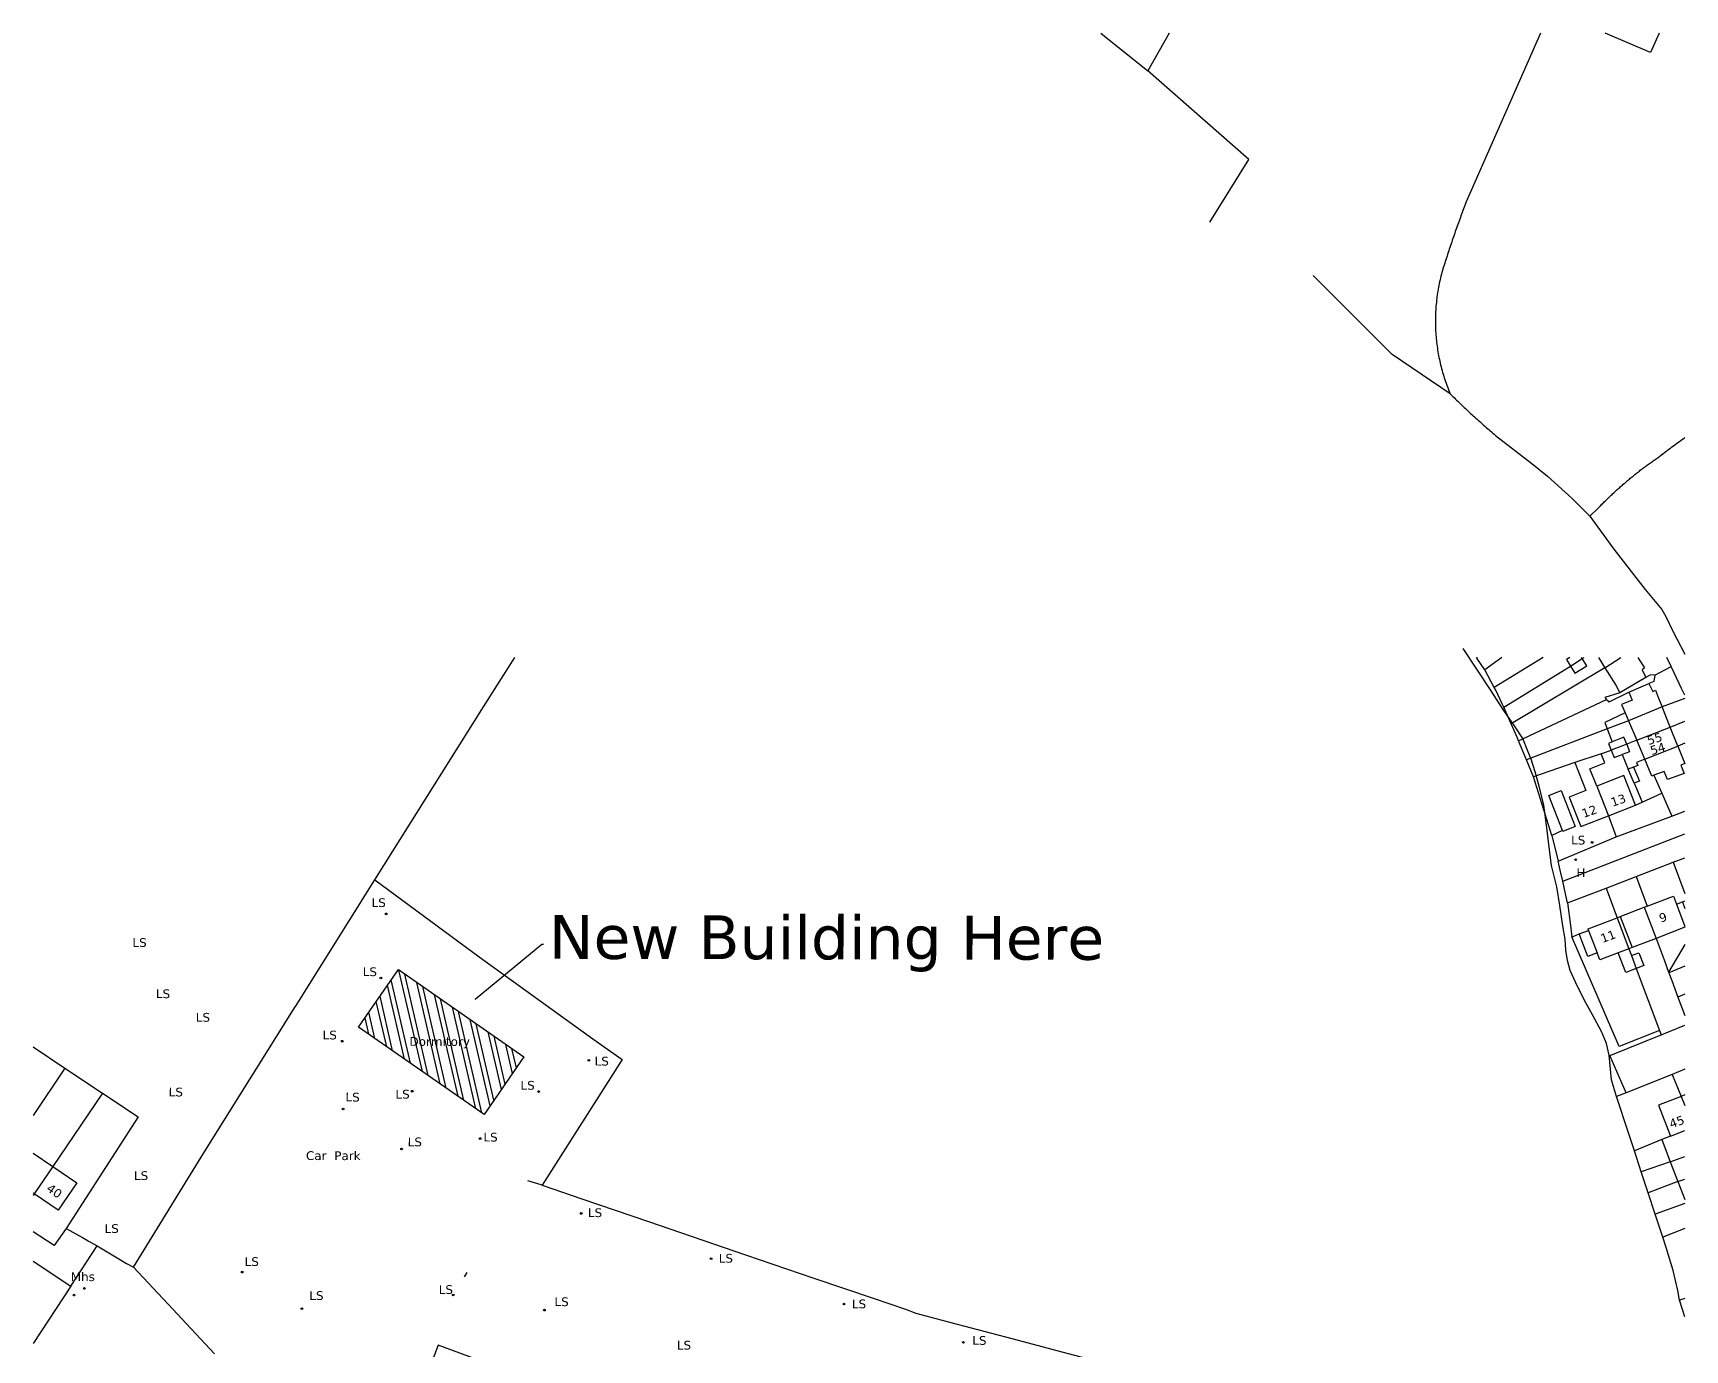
# Model space of a CAD drawing. Extents: x 556019 to 556397, y 658196 to 658809.
# Drawn here: x 556019 to 556397, y 658507.8 to 658809 of the extents above; entities that cross this region are included whole.
import ezdxf
from ezdxf import colors
from ezdxf.entities.mleader import LeaderData, LeaderLine
from ezdxf.math import Vec2, Vec3

# ---------------------------------------------------------------- set-up
doc = ezdxf.new("R2010")
doc.units = 0
doc.header["$LTSCALE"] = 12
doc.header["$MEASUREMENT"] = 0
doc.layers.get('0').update_dxf_attribs({"linetype": 'CONTINUOUS'})
for name, color, linetype in [('2_OS_BLD_INN_W', 1, 'CONTINUOUS'), ('2_OS_BLD_OTL_S', 1, 'CONTINUOUS'), ('2_OS_GEN_LIN_D', 3, 'CONTINUOUS'), ('2_OS_OTHER_SYM', 6, 'CONTINUOUS'), ('2_OS_PARISH', 7, 'CONTINUOUS'), ('2_OS_POLE_SYMB', 6, 'CONTINUOUS'), ('2_OS_ROADS_CTR', 1, 'CONTINUOUS'), ('2_OS_TEXT', 7, 'CONTINUOUS'), ('3_Land Registry Non OS Detail', 1, 'CONTINUOUS')]:
    doc.layers.add(name, color=color, linetype=linetype)
doc.styles.get("Standard").update_dxf_attribs({"font": 'verdana.ttf'})

# ---------------------------------------------------------------- blocks, each defined once
blk = doc.blocks.new('FMEBLOCK7')
at = {"layer": '2_OS_BLD_OTL_S', "flags": 128}
for points in [[(-2.26, 4.66), (2.26, 1.6)], [(-2.01, -4.66), (-2.26, -4.49)]]:
    blk.add_lwpolyline(points, dxfattribs=at)
blk = doc.blocks.new('13', base_point=(160450.170478, 242323.105036))
blk.add_circle((160450.170478, 242323.105036), 0.187958)

msp = doc.modelspace()

# ---------------------------------------------------------------- hatches: boundary and pattern name
at = {"layer": '3_Land Registry Non OS Detail', "linetype": 'Continuous'}
h = msp.add_hatch(dxfattribs=at)
h.set_pattern_fill('ANSI32', color=256, scale=8.9, angle=58)
h.paths.add_polyline_path([(556102.59, 658594.81), (556093.47, 658581.67), (556122.21, 658561.7), (556131.34, 658574.85)])
h.paths.add_polyline_path([(556104.48, 658576.2), (556119.71, 658576.17), (556119.72, 658580.02), (556104.48, 658580.05)], flags=24)

# ---------------------------------------------------------------- linework, layer by layer
at = {"layer": '2_OS_BLD_INN_W', "flags": 128}
for points in [[(556370.78, 658664.25), (556373.49, 658665.93)], [(556378.69, 658663.84), (556382.32, 658666.2)], [(556391.78, 658654.9), (556384.08, 658651.73)], [(556385.95, 658647.27), (556393.62, 658650.29)], [(556383.67, 658646.34), (556380.11, 658645.03)], [(556387.78, 658642.94), (556395.38, 658645.89)], [(556376.82, 658636.76), (556379.48, 658630)], [(556387.68, 658609.06), (556390.41, 658601.97)], [(556395.06, 658609.8), (556397, 658604.65)], [(556381.47, 658606.68), (556384.15, 658599.57)], [(556382.21, 658606.96), (556384.92, 658599.86)], [(556374.95, 658603.79), (556376.94, 658598.62)], [(556384.15, 658599.57), (556381.74, 658598.65)], [(556384.75, 658598.01), (556385.84, 658595.09)], [(556396.1, 658565.82), (556397, 658563.73)], [(556393.66, 658556.71), (556397, 658558.06)], [(556393.65, 658550.83), (556397, 658552.07)], [(556023.53, 658549.77), (556019.25, 658543.52)], [(556395.4, 658546.35), (556397, 658546.93)]]:
    msp.add_lwpolyline(points, dxfattribs=at)
at = {"layer": '2_OS_BLD_OTL_S', "flags": 128}
for points in [[(556370.67, 658666.2), (556369.87, 658665.71), (556370.78, 658664.25)], [(556370.78, 658664.25), (556371.8, 658662.59), (556374.51, 658664.28), (556373.49, 658665.93)], [(556370.78, 658664.25), (556373.49, 658665.93)], [(556373.49, 658665.93), (556373.32, 658666.2)], [(556377.21, 658666.2), (556378.69, 658663.84)], [(556378.69, 658663.84), (556382.32, 658666.2)], [(556386.24, 658666.2), (556386.46, 658665.85), (556387.74, 658663.84), (556387.19, 658663.4), (556388.06, 658661.62)], [(556378.69, 658663.84), (556381.19, 658659.85), (556382.1, 658658.15)], [(556388.06, 658661.62), (556383.79, 658659.12), (556382.1, 658658.15)], [(556384.16, 658658.24), (556384.92, 658656.45), (556382.51, 658655.44), (556383.3, 658653.56)], [(556384.16, 658658.24), (556387.54, 658659.71), (556388.74, 658660.23)], [(556388.74, 658660.23), (556389.62, 658658.43), (556390.26, 658658.7), (556390.98, 658656.92), (556391.78, 658654.9)], [(556391.78, 658654.9), (556384.08, 658651.73)], [(556393.62, 658650.29), (556391.78, 658654.9)], [(556383.3, 658653.56), (556384.08, 658651.73)], [(556384.08, 658651.73), (556385.95, 658647.27)], [(556385.95, 658647.27), (556393.62, 658650.29)], [(556395.38, 658645.89), (556393.62, 658650.29)], [(556380.38, 658646.88), (556379.49, 658646.5), (556380.11, 658645.03)], [(556383.67, 658646.34), (556380.11, 658645.03)], [(556383.67, 658646.34), (556382.98, 658647.98), (556380.38, 658646.88)], [(556383.67, 658646.34), (556384.28, 658644.61), (556382.63, 658643.98)], [(556387.78, 658642.94), (556385.95, 658647.27)], [(556377.8, 658644.19), (556371.79, 658642.19)], [(556376.82, 658636.76), (556375.24, 658640.76), (556378.63, 658642.1), (556377.8, 658644.19)], [(556380.11, 658645.03), (556380.83, 658643.32), (556382.63, 658643.98)], [(556387.78, 658642.94), (556395.38, 658645.89)], [(556389.88, 658639.25), (556389.41, 658639.07), (556387.78, 658642.94)], [(556395.38, 658645.89), (556396.44, 658643.24), (556396.96, 658641.93), (556396.04, 658641.54), (556396.78, 658639.69), (556393.04, 658638.29), (556392.22, 658640.13), (556389.88, 658639.25)], [(556371.79, 658642.19), (556374.32, 658635.77), (556370.52, 658634.27), (556373.18, 658627.51), (556379.48, 658630)], [(556385.66, 658632.44), (556383, 658639.19), (556376.82, 658636.76)], [(556385.21, 658641.11), (556383.99, 658640.66)], [(556385.39, 658637.45), (556383.99, 658640.66)], [(556385.21, 658641.11), (556386.59, 658637.89), (556385.39, 658637.45)], [(556368.99, 658626.6), (556365.87, 658634.67), (556368.67, 658635.75), (556371.85, 658627.51), (556369.06, 658626.43), (556368.99, 658626.6)], [(556376.82, 658636.76), (556379.48, 658630)], [(556379.48, 658630), (556385.66, 658632.44)], [(556382.21, 658606.96), (556387.68, 658609.06)], [(556387.68, 658609.06), (556388.36, 658609.32)], [(556387.68, 658609.06), (556390.41, 658601.97)], [(556388.36, 658609.32), (556394.36, 658611.62), (556395.06, 658609.8)], [(556395.06, 658609.8), (556396.41, 658610.32)], [(556396.41, 658610.32), (556397, 658608.78)], [(556374.95, 658603.79), (556374.82, 658604.13), (556381.47, 658606.68)], [(556381.47, 658606.68), (556382.21, 658606.96)], [(556381.47, 658606.68), (556384.15, 658599.57)], [(556372.82, 658602.97), (556374.95, 658603.79)], [(556376.94, 658598.62), (556374.8, 658597.8), (556372.82, 658602.97)], [(556390.41, 658601.97), (556384.92, 658599.86)], [(556397, 658604.49), (556390.41, 658601.97)], [(556381.74, 658598.65), (556377.54, 658597.04), (556376.94, 658598.62)], [(556385.84, 658595.09), (556383.46, 658594.18), (556381.74, 658598.65)], [(556384.92, 658599.86), (556384.15, 658599.57)], [(556384.15, 658599.57), (556384.75, 658598.01)], [(556384.75, 658598.01), (556386.45, 658598.66), (556387.57, 658595.76), (556385.84, 658595.09)], [(556384.75, 658598.01), (556385.84, 658595.09)], [(556396.1, 658565.82), (556390.91, 658563.8), (556393.66, 658556.71)], [(556397, 658566.17), (556396.1, 658565.82)], [(556396.1, 658565.82), (556397, 658563.73)], [(556393.66, 658556.71), (556391.67, 658555.94)], [(556391.67, 658555.94), (556393.65, 658550.83)], [(556393.66, 658556.71), (556397, 658558.06)], [(556393.65, 658550.83), (556397, 658552.07)], [(556023.53, 658549.77), (556029.01, 658546.07), (556024.76, 658539.79), (556019.25, 658543.52)], [(556023.53, 658549.77), (556019.25, 658543.52)], [(556393.65, 658550.83), (556395.4, 658546.35)], [(556395.4, 658546.35), (556397, 658546.93)], [(556395.4, 658546.35), (556397, 658542.23)]]:
    msp.add_lwpolyline(points, dxfattribs=at)
at = {"layer": '2_OS_GEN_LIN_D', "flags": 128}
for points in [[(556097.22, 658615.34), (556099.27, 658618.6), (556122.06, 658654.9), (556129.23, 658666.2)], [(556349.41, 658666.05), (556349.3, 658666.2)], [(556349.56, 658666.2), (556349.41, 658666.05)], [(556351.18, 658663.41), (556349.41, 658666.05)], [(556355.06, 658666.2), (556351.18, 658663.41)], [(556364.56, 658666.2), (556353.37, 658659.33)], [(556373.49, 658665.93), (556373.93, 658666.2)], [(556393.82, 658664.1), (556392.84, 658666.2)], [(556353.37, 658659.33), (556351.18, 658663.41)], [(556355.56, 658654.82), (556370.78, 658664.25)], [(556378.69, 658663.84), (556357.24, 658651)], [(556390.09, 658662.18), (556389.1, 658662.23), (556388.06, 658661.62)], [(556390.09, 658662.18), (556389.85, 658660.69), (556388.74, 658660.23)], [(556390.09, 658662.18), (556393.82, 658664.1)], [(556397, 658657.59), (556396.19, 658659.09), (556394.56, 658662.67), (556393.82, 658664.1)], [(556355.56, 658654.82), (556355.2, 658655.63), (556353.7, 658658.71), (556353.37, 658659.33)], [(556382.1, 658658.15), (556378.63, 658657.03), (556379.06, 658656.62)], [(556379.06, 658656.62), (556379.66, 658656.05), (556384.16, 658658.24)], [(556357.24, 658651), (556355.56, 658654.82)], [(556358.93, 658647.12), (556379.06, 658656.62)], [(556397, 658656.84), (556391.78, 658654.9)], [(556358.93, 658647.12), (556358.58, 658647.97), (556357.24, 658651)], [(556383.3, 658653.56), (556378.65, 658651.36), (556379.23, 658649.87)], [(556384.08, 658651.73), (556379.23, 658649.87)], [(556393.62, 658650.29), (556397, 658651.63)], [(556360.72, 658642.77), (556358.93, 658647.12)], [(556379.23, 658649.87), (556361.72, 658643.15), (556360.72, 658642.77)], [(556379.23, 658649.87), (556380.38, 658646.88)], [(556385.95, 658647.27), (556383.67, 658646.34)], [(556397, 658646.57), (556395.38, 658645.89)], [(556362.31, 658638.92), (556360.72, 658642.77)], [(556377.8, 658644.19), (556380.11, 658645.03)], [(556382.63, 658643.98), (556383.99, 658640.66)], [(556387.78, 658642.94), (556385.91, 658642.22), (556386.23, 658641.48), (556385.21, 658641.11)], [(556371.79, 658642.19), (556362.31, 658638.92)], [(556366.53, 658625.51), (556362.31, 658638.92)], [(556389.88, 658639.25), (556391.69, 658635.15)], [(556385.39, 658637.45), (556385.92, 658636.2), (556387.21, 658633.13)], [(556387.21, 658633.13), (556391.69, 658635.15)], [(556391.69, 658635.15), (556394, 658629.92)], [(556385.66, 658632.44), (556387.21, 658633.13)], [(556394, 658629.92), (556397, 658631.06)], [(556379.48, 658630), (556381.23, 658625.22)], [(556381.23, 658625.22), (556394, 658629.92)], [(556368.99, 658626.6), (556366.53, 658625.51)], [(556366.53, 658625.51), (556368, 658619.62)], [(556368, 658619.62), (556381.23, 658625.22)], [(556394.29, 658619.36), (556397, 658620.41)], [(556368.46, 658617.56), (556368, 658619.62)], [(556369.04, 658615.01), (556368.46, 658617.56)], [(556378.97, 658613.41), (556385.83, 658616.08)], [(556385.83, 658616.08), (556394.29, 658619.36)], [(556385.83, 658616.08), (556388.36, 658609.32)], [(556394.29, 658619.36), (556397, 658612.21)], [(556041.97, 658526.77), (556058.07, 658552.9), (556078.98, 658586.3), (556079.19, 658586.64), (556097.22, 658615.34)], [(556097.22, 658615.34), (556121.08, 658597.76), (556147.13, 658578.95), (556153.81, 658574.28), (556135.49, 658545.55)], [(556369.7, 658612.12), (556369.04, 658615.01)], [(556370.16, 658610.11), (556369.7, 658612.12)], [(556370.16, 658610.11), (556378.97, 658613.41)], [(556378.97, 658613.41), (556381.47, 658606.68)], [(556370.16, 658610.11), (556370.78, 658604.87), (556371.13, 658602.31)], [(556396.41, 658610.32), (556397, 658610.56)], [(556371.13, 658602.31), (556371.4, 658602.42), (556372.82, 658602.97)], [(556391.16, 658580.88), (556381.98, 658577.21), (556371.13, 658602.31)], [(556390.41, 658601.97), (556392.23, 658597.06), (556393.27, 658594.25)], [(556397, 658600.54), (556393.27, 658594.25)], [(556385.84, 658595.09), (556391.16, 658580.88)], [(556393.27, 658594.25), (556393.33, 658594.07)], [(556397, 658595.62), (556393.33, 658594.07)], [(556393.33, 658594.07), (556394, 658592.3), (556395.4, 658588.54)], [(556397, 658589.18), (556395.4, 658588.54)], [(556395.4, 658588.54), (556397, 658584.3)], [(556391.54, 658579.88), (556397, 658582.1)], [(556383.57, 658566.67), (556379.81, 658575.16), (556380.06, 658575.26), (556391.54, 658579.88)], [(556391.16, 658580.88), (556391.54, 658579.88)], [(556019, 658577.14), (556026.27, 658572.26)], [(556026.27, 658572.26), (556019, 658561.45)], [(556026.27, 658572.26), (556034.88, 658566.54)], [(556394.04, 658570.84), (556383.57, 658566.67)], [(556397, 658572.02), (556394.04, 658570.84)], [(556394.04, 658570.84), (556396.1, 658565.82)], [(556034.88, 658566.54), (556023.53, 658549.77)], [(556034.88, 658566.54), (556043.04, 658561.18), (556026.6, 658535.64)], [(556383.57, 658566.67), (556381.37, 658565.79)], [(556385.43, 658553.39), (556383.99, 658557.74), (556381.37, 658565.79)], [(556391.67, 658555.94), (556385.43, 658553.39)], [(556387, 658548.59), (556385.43, 658553.39)], [(556393.65, 658550.83), (556387, 658548.59)], [(556388.6, 658543.75), (556387, 658548.59)], [(556132.14, 658546.61), (556135.16, 658545.67), (556135.49, 658545.55)], [(556135.49, 658545.55), (556144.55, 658542.43), (556159.8, 658537.24), (556182.03, 658529.62), (556197.7, 658524.29), (556211.45, 658519.61), (556218.61, 658517.18), (556220.99, 658516.23), (556229, 658514.12), (556242.96, 658510.47), (556255.85, 658506.99), (556266.59, 658504.21), (556280.86, 658500.45), (556297.11, 658496.1), (556306.76, 658493.56)], [(556395.4, 658546.35), (556388.6, 658543.75)], [(556019.25, 658543.52), (556019, 658543.14)], [(556390.2, 658538.88), (556388.6, 658543.75)], [(556397, 658541.34), (556390.2, 658538.88)], [(556391.93, 658533.63), (556390.2, 658538.88)], [(556023.87, 658531.69), (556019, 658534.83)], [(556026.6, 658535.64), (556023.87, 658531.69)], [(556026.6, 658535.64), (556030.31, 658533.56)], [(556030.31, 658533.56), (556031.62, 658532.8)], [(556031.62, 658532.8), (556031.71, 658532.75), (556032.18, 658532.48), (556033.66, 658531.61)], [(556397, 658535.58), (556391.93, 658533.63)], [(556395.77, 658519.21), (556395.37, 658521.46), (556394.33, 658526.04), (556392.7, 658531.28), (556391.93, 658533.63)], [(556033.66, 658531.61), (556037.14, 658529.56)], [(556037.14, 658529.56), (556039, 658528.45)], [(556039, 658528.45), (556040.41, 658527.64), (556041.97, 658526.77)], [(556041.97, 658526.77), (556051.01, 658517.13)], [(556117.7, 658524.59), (556118.35, 658525.58)], [(556397, 658519.62), (556395.77, 658519.21)], [(556397, 658515.4), (556396.44, 658517.07), (556395.77, 658519.21)], [(556051.01, 658517.13), (556055.17, 658512.68)], [(556055.17, 658512.68), (556060.55, 658506.95)], [(556145.85, 658485.5), (556149.48, 658494.96), (556111.68, 658508.96), (556100.06, 658478.14), (556099.25, 658475.93)]]:
    msp.add_lwpolyline(points, dxfattribs=at)
at = {"layer": '2_OS_PARISH', "flags": 128}
for points in [[(556381.37, 658565.79), (556380.16, 658569.58), (556379.95, 658572.02), (556379.69, 658575.22), (556379.05, 658577.94), (556377.87, 658580.69), (556375.88, 658584.47), (556373.91, 658587.94), (556372, 658591.77), (556370.74, 658594.65), (556370.09, 658596.88), (556369.76, 658599.24), (556369.55, 658601.81), (556369.09, 658604.8), (556368.34, 658609.51), (556367.7, 658613.78), (556367.05, 658616.21), (556366.44, 658618.6), (556365.97, 658622.21), (556365.36, 658627.24), (556364.69, 658632.46), (556363.61, 658636.79), (556362.69, 658640.03), (556361.79, 658642.96), (556361.08, 658644.76), (556359.89, 658647.66), (556358.17, 658650.34), (556355.58, 658654.04), (556352.48, 658658.79), (556346.27, 658668.29)], [(556385.43, 658553.39), (556383.99, 658557.74), (556381.37, 658565.79)], [(556387, 658548.59), (556385.43, 658553.39)], [(556388.6, 658543.75), (556387, 658548.59)], [(556390.2, 658538.88), (556388.6, 658543.75)], [(556391.93, 658533.63), (556390.2, 658538.88)], [(556395.77, 658519.21), (556395.37, 658521.46), (556394.33, 658526.04), (556392.7, 658531.28), (556391.93, 658533.63)], [(556397, 658515.4), (556396.44, 658517.07), (556395.77, 658519.21)]]:
    msp.add_lwpolyline(points, dxfattribs=at)
at = {"layer": '2_OS_ROADS_CTR', "flags": 128}
for points in [[(556263.35, 658809), (556274.07, 658800.36)], [(556278.96, 658809), (556274.07, 658800.36)], [(556363.92, 658809), (556346.93, 658770.39), (556346.78, 658769.99), (556346.63, 658769.6), (556346.48, 658769.2), (556346.33, 658768.8), (556346.18, 658768.4), (556346.04, 658768), (556345.89, 658767.6), (556345.74, 658767.2), (556345.6, 658766.81), (556345.45, 658766.41), (556345.31, 658766.01), (556345.16, 658765.61), (556345.02, 658765.21), (556344.88, 658764.81), (556344.74, 658764.41), (556344.6, 658764), (556344.45, 658763.6), (556344.31, 658763.2), (556344.18, 658762.8), (556344.04, 658762.4), (556343.9, 658762), (556343.76, 658761.6), (556343.62, 658761.19), (556343.49, 658760.79), (556343.35, 658760.39), (556343.21, 658759.99), (556343.08, 658759.58), (556342.94, 658759.18), (556342.81, 658758.78), (556342.68, 658758.37), (556342.55, 658757.97), (556342.41, 658757.57), (556342.28, 658757.16), (556342.15, 658756.76), (556342.02, 658756.35), (556341.89, 658755.94), (556341.75, 658755.52), (556341.63, 658755.1), (556341.51, 658754.68), (556341.39, 658754.26), (556341.28, 658753.84), (556341.17, 658753.42), (556341.06, 658753), (556340.96, 658752.57), (556340.87, 658752.14), (556340.77, 658751.72), (556340.69, 658751.29), (556340.61, 658750.86), (556340.53, 658750.43), (556340.45, 658750), (556340.38, 658749.57), (556340.32, 658749.14), (556340.26, 658748.7), (556340.2, 658748.27), (556340.15, 658747.84), (556340.11, 658747.4), (556340.06, 658746.97), (556340.03, 658746.53), (556339.99, 658746.1), (556339.96, 658745.66), (556339.94, 658745.23), (556339.92, 658744.79), (556339.9, 658744.35), (556339.89, 658743.92), (556339.89, 658743.48), (556339.89, 658743.04), (556339.89, 658742.61), (556339.9, 658742.17), (556339.91, 658741.73), (556339.92, 658741.3), (556339.95, 658740.86), (556339.97, 658740.42), (556340, 658739.99), (556340.04, 658739.55), (556340.07, 658739.12), (556340.12, 658738.68), (556340.17, 658738.25), (556340.22, 658737.82), (556340.28, 658737.38), (556340.34, 658736.95), (556340.4, 658736.52), (556340.47, 658736.09), (556340.55, 658735.66), (556340.63, 658735.23), (556340.71, 658734.8), (556340.8, 658734.37), (556340.89, 658733.95), (556340.99, 658733.52), (556341.09, 658733.09), (556341.2, 658732.67), (556341.31, 658732.25), (556341.42, 658731.83), (556341.54, 658731.41), (556341.66, 658730.99), (556341.79, 658730.57), (556341.92, 658730.15), (556342.06, 658729.74), (556342.2, 658729.32), (556342.34, 658728.91), (556342.49, 658728.5), (556342.65, 658728.09), (556342.8, 658727.69), (556342.97, 658727.28), (556343.3, 658726.47)], [(556391.08, 658809), (556389.1, 658804.55), (556378.71, 658809)], [(556288.25, 658765.78), (556297.21, 658780.1), (556274.07, 658800.36)], [(556343.3, 658726.47), (556329.97, 658735.48), (556311.96, 658753.56)], [(556343.3, 658726.47), (556343.59, 658726.19), (556343.87, 658725.91), (556344.16, 658725.63), (556344.45, 658725.35), (556344.73, 658725.07), (556345.02, 658724.79), (556345.31, 658724.51), (556345.6, 658724.23), (556345.89, 658723.95), (556346.18, 658723.68), (556346.47, 658723.4), (556346.77, 658723.12), (556347.06, 658722.85), (556347.35, 658722.58), (556347.65, 658722.3), (556347.94, 658722.03), (556348.24, 658721.76), (556348.54, 658721.49), (556348.83, 658721.22), (556349.13, 658720.95), (556349.43, 658720.68), (556349.73, 658720.41), (556350.03, 658720.15), (556350.33, 658719.88), (556350.63, 658719.61), (556350.93, 658719.35), (556351.24, 658719.09), (556351.54, 658718.82), (556351.85, 658718.56), (556352.15, 658718.3), (556352.46, 658718.04), (556352.76, 658717.78), (556353.07, 658717.52), (556353.37, 658717.26), (556353.68, 658717), (556361.93, 658710.53), (556365.58, 658707.64), (556371.22, 658702.58), (556375.23, 658698.48)], [(556375.23, 658698.48), (556377.12, 658700.32), (556377.3, 658700.52), (556377.49, 658700.71), (556377.67, 658700.9), (556377.86, 658701.09), (556378.04, 658701.27), (556378.23, 658701.46), (556378.42, 658701.65), (556378.6, 658701.84), (556378.79, 658702.02), (556378.98, 658702.21), (556379.17, 658702.4), (556379.36, 658702.58), (556379.55, 658702.77), (556379.74, 658702.95), (556379.93, 658703.13), (556380.13, 658703.32), (556380.32, 658703.5), (556380.51, 658703.68), (556380.71, 658703.86), (556380.9, 658704.04), (556381.09, 658704.22), (556381.29, 658704.4), (556381.49, 658704.58), (556381.68, 658704.76), (556381.88, 658704.93), (556382.08, 658705.11), (556382.28, 658705.29), (556382.47, 658705.46), (556382.67, 658705.64), (556382.87, 658705.81), (556383.07, 658705.98), (556383.28, 658706.16), (556383.48, 658706.33), (556383.68, 658706.5), (556383.88, 658706.67), (556384.08, 658706.84), (556384.29, 658707.01), (556384.49, 658707.18), (556384.7, 658707.35), (556384.9, 658707.52), (556385.11, 658707.69), (556385.31, 658707.85), (556385.52, 658708.02), (556385.73, 658708.18), (556385.93, 658708.35), (556386.14, 658708.51), (556386.35, 658708.68), (556386.56, 658708.84), (556386.77, 658709), (556386.98, 658709.16), (556387.19, 658709.32), (556387.4, 658709.48), (556387.61, 658709.64), (556387.83, 658709.8), (556388.04, 658709.96), (556388.25, 658710.12), (556388.46, 658710.28), (556388.68, 658710.43), (556388.89, 658710.59), (556389.11, 658710.74), (556389.32, 658710.9), (556389.54, 658711.05), (556389.76, 658711.2), (556389.97, 658711.36), (556390.19, 658711.51), (556390.41, 658711.66), (556390.63, 658711.81), (556390.84, 658711.96), (556391.28, 658712.26), (556391.62, 658712.52), (556391.96, 658712.79), (556392.3, 658713.05), (556392.64, 658713.32), (556392.98, 658713.58), (556393.32, 658713.84), (556393.66, 658714.1), (556394.01, 658714.35), (556394.35, 658714.61), (556394.7, 658714.86), (556395.05, 658715.11), (556395.4, 658715.37), (556395.75, 658715.61), (556396.1, 658715.86), (556396.45, 658716.11), (556396.8, 658716.35), (556397, 658716.49)], [(556375.23, 658698.48), (556380.71, 658690.97), (556387.86, 658681.77), (556391.72, 658677.14), (556392.6, 658675.59), (556394.2, 658672.25), (556397, 658666.96)], [(556369.04, 658615.01), (556397, 658625.86)], [(556027.65, 658522.42), (556033.66, 658531.61)], [(556019, 658528.15), (556027.65, 658522.42)], [(556027.65, 658522.42), (556019, 658509.3)]]:
    msp.add_lwpolyline(points, dxfattribs=at)
at = {"layer": '3_Land Registry Non OS Detail', "color": 240, "linetype": 'Continuous', "true_color": 0xed1f24}
msp.add_lwpolyline([(556102.59, 658594.81), (556131.34, 658574.85), (556122.21, 658561.7), (556093.47, 658581.67)], close=True, dxfattribs=at)

# ---------------------------------------------------------------- block references
at = {"layer": '2_OS_BLD_OTL_S'}
msp.add_blockref('FMEBLOCK7', (556021.26, 658548.18), dxfattribs=at)
at = {"layer": '2_OS_OTHER_SYM'}
for p in [(556372, 658619.95), (556030.74, 658521.9), (556028.36, 658520.38)]:
    msp.add_blockref('13', p, dxfattribs=at)
at = {"layer": '2_OS_POLE_SYMB'}
for p in [(556375.76, 658623.9), (556099.81, 658607.57), (556098.6, 658592.89), (556089.75, 658578.45), (556146.18, 658574.07), (556105.77, 658567), (556134.69, 658566.93), (556089.95, 658562.94), (556121.31, 658556.18), (556103.32, 658553.81), (556144.43, 658539.05), (556066.86, 658525.63), (556174.16, 658528.71), (556115.14, 658520.42), (556204.57, 658518.33), (556080.52, 658517.26), (556136.03, 658516.95), (556231.89, 658509.56)]:
    msp.add_blockref('13', p, dxfattribs=at)

# ---------------------------------------------------------------- texts
at = {"layer": '2_OS_BLD_OTL_S'}
for s, rotation, p in [('55', 17, (556388.68, 658646.17)), ('54', 17, (556389.39, 658643.88)), ('13', 19.3, (556380.41, 658632.04)), ('12', 19.7, (556373.81, 658629.48)), ('9', 17.3, (556391.43, 658605.56)), ('11', 20.4, (556378.11, 658600.87)), ('45', 19.8, (556393.83, 658558.49)), ('40', -35.1, (556021.89, 658544.38))]:
    msp.add_text(s, height=2, rotation=rotation, dxfattribs=at).set_placement(p)
at = {"layer": '2_OS_OTHER_SYM'}
for s, p in [('H', (556372.16, 658615.97)), ('Mhs', (556027.62, 658523.6))]:
    msp.add_text(s, height=2, rotation=-0.1, dxfattribs=at).set_placement(p)
at = {"layer": '2_OS_POLE_SYMB'}
for p in [(556370.93, 658623.44), (556096.45, 658609.14), (556041.74, 658600.01), (556094.43, 658593.34), (556047.1, 658588.3), (556056.23, 658582.91), (556085.25, 658578.86), (556147.49, 658572.89), (556050.03, 658565.82), (556101.93, 658565.32), (556130.52, 658567.36), (556090.49, 658564.66), (556104.72, 658554.42), (556122.05, 658555.51), (556042.09, 658546.71), (556145.96, 658538.23), (556035.35, 658534.6), (556067.4, 658527.05), (556175.89, 658527.8), (556111.82, 658520.65), (556082.21, 658519.28), (556138.31, 658517.87), (556206.37, 658517.37), (556233.91, 658509.01), (556166.32, 658507.93)]:
    msp.add_text('LS', height=2, rotation=-0.1, dxfattribs=at).set_placement(p)
at = {"layer": '2_OS_TEXT'}
for s, height, p in [('New Building Here', 10, (556136.98, 658597.29)), ('Dormitory', 2, (556105.12, 658577.39)), ('Car  Park', 2, (556081.44, 658551.28))]:
    msp.add_text(s, height=height, rotation=-0.1, dxfattribs=at).set_placement(p)

# ---------------------------------------------------------------- leaders
at = {"layer": '3_Land Registry Non OS Detail', "linetype": 'Continuous'}
ml = msp.add_multileader_mtext('Standard', dxfattribs=at)
ml.set_content('', color=256)
ml.set_leader_properties()
ml.build(insert=Vec2(0, 0))
ml.multileader.update_dxf_attribs({"text_right_attachment_type": 6, "dogleg_length": 0.36, "arrow_head_size": 0.18})
ctx = ml.context
ctx.base_point, ctx.char_height, ctx.arrow_head_size, ctx.landing_gap_size, ctx.plane_origin = Vec3(556135.8, 658600.61), 0.18, 0.18, 0.09, Vec3(556120.02, 658587.91)
ctx.right_attachment = 6
notes = []
notes.append((ctx, [(0, (1, 1, 0), (556135.44, 658600.61), (1, 0), 0.36, [(0, [(556120.02, 658587.91)], 0, [])])]))
ctx.mtext.insert, ctx.mtext.flow_direction = Vec3(556135.89, 658600.7), 5
for ctx, leaders in notes:
    for number, flags, end, landing, length, lines in leaders:
        leader = LeaderData()
        leader.index, (leader.has_last_leader_line, leader.has_dogleg_vector, leader.attachment_direction) = number, flags
        leader.last_leader_point, leader.dogleg_vector, leader.dogleg_length = Vec3(end), Vec3(landing), length
        for number, points, colour, breaks in lines:
            line = LeaderLine()
            line.index, line.vertices, line.color, line.breaks = number, Vec3.list(points), colors.encode_raw_color(colour), breaks
            leader.lines.append(line)
        ctx.leaders.append(leader)

doc.saveas('drawing.dxf')
